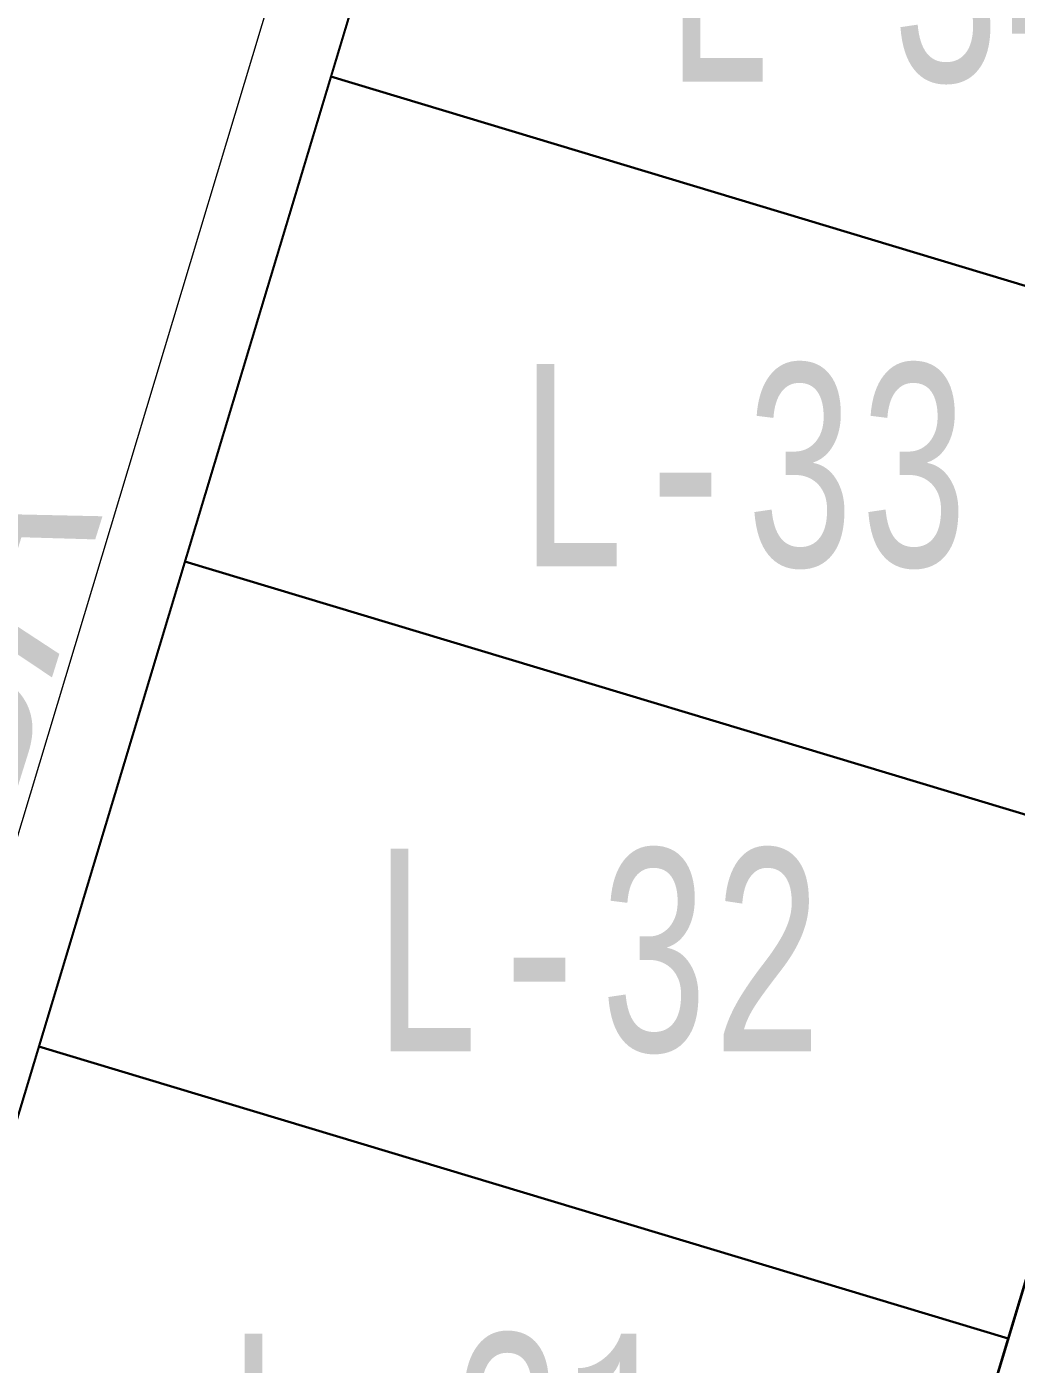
# Model space of a CAD drawing. Header units: millimetres. Extents: x 474016 to 477875, y 2288607 to 2292200.
# Drawn here: x 474430.59 to 474455.02, y 2289860.09 to 2289893.1 of the extents above; entities that cross this region are included whole.
import ezdxf
from ezdxf.enums import TextEntityAlignment as Align

# ---------------------------------------------------------------- set-up
doc = ezdxf.new("R2010")
doc.units = ezdxf.units.MM
doc.header["$LTSCALE"] = 50
doc.layers.add('BANQUETA', color=251, linetype='Continuous', lineweight=5)
doc.layers.add('vialidad', color=5, linetype='Continuous', lineweight=13)
doc.layers.add('CVL_LOTIF', color=1, linetype='Continuous')
doc.layers.add('MZ Y LT', color=7, linetype='Continuous', lineweight=13, true_color=0x0d2bf2)
doc.styles.add('MONOTXT4', font='MONOTXT4.shx', dxfattribs={"width": 0.55})
doc.styles.get("Standard").update_dxf_attribs({"font": 'arial.ttf'})

msp = doc.modelspace()

# ---------------------------------------------------------------- linework, layer by layer
at = {"layer": 'BANQUETA'}
msp.add_lwpolyline([(474592.669, 2289917.516), (474469.242, 2289993.484, 0.492323), (474466.278, 2289992.358), (474362.781, 2289648.761, 0.803844), (474369.603, 2289644.952), (474595.355, 2289899.332)], format="xyb", dxfattribs=at)
at = {"layer": 'CVL_LOTIF'}
msp.add_lwpolyline([(474456.125, 2289951.716), (474364.696, 2289648.184, 0.803844), (474368.107, 2289646.28), (474593.859, 2289900.659)], format="xyb", dxfattribs=at)
for points in [[(474456.125, 2289951.716), (474393.958, 2289745.329)], [(474456.125, 2289951.716), (474394.836, 2289748.246)], [(474480.063, 2289944.506), (474418.774, 2289741.036)], [(474438.099, 2289891.872), (474462.037, 2289884.662)], [(474434.494, 2289879.903), (474458.431, 2289872.693)], [(474430.889, 2289867.935), (474454.826, 2289860.724)]]:
    msp.add_lwpolyline(points, dxfattribs=at)
for points in [[(474465.642, 2289896.631), (474441.704, 2289903.841), (474438.099, 2289891.872), (474462.037, 2289884.662)], [(474462.037, 2289884.662), (474438.099, 2289891.872), (474434.494, 2289879.903), (474458.431, 2289872.693)], [(474458.431, 2289872.693), (474434.494, 2289879.903), (474430.889, 2289867.935), (474454.826, 2289860.724)], [(474454.826, 2289860.724), (474430.889, 2289867.935), (474427.283, 2289855.966), (474451.221, 2289848.755)]]:
    msp.add_lwpolyline(points, close=True, dxfattribs=at)

# ---------------------------------------------------------------- texts
at = {"layer": 'MZ Y LT', "lineweight": 13, "style": 'MONOTXT4', "width": 0.65}
for s, p in [('L-34', (474451.87, 2289894.251)), ('L-33', (474448.265, 2289882.283)), ('L-32', (474444.66, 2289870.314)), ('L-31', (474441.055, 2289858.345))]:
    msp.add_text(s, height=5, dxfattribs=at).set_placement(p, align=Align.MIDDLE)
at = {"layer": 'vialidad', "color": 5, "lineweight": 13, "width": 0.75}
msp.add_text('SENDERO  CEIBA ', height=6, rotation=72.5959, dxfattribs=at).set_placement((474421.871, 2289857.265), align=Align.MIDDLE)

doc.saveas('drawing.dxf')
